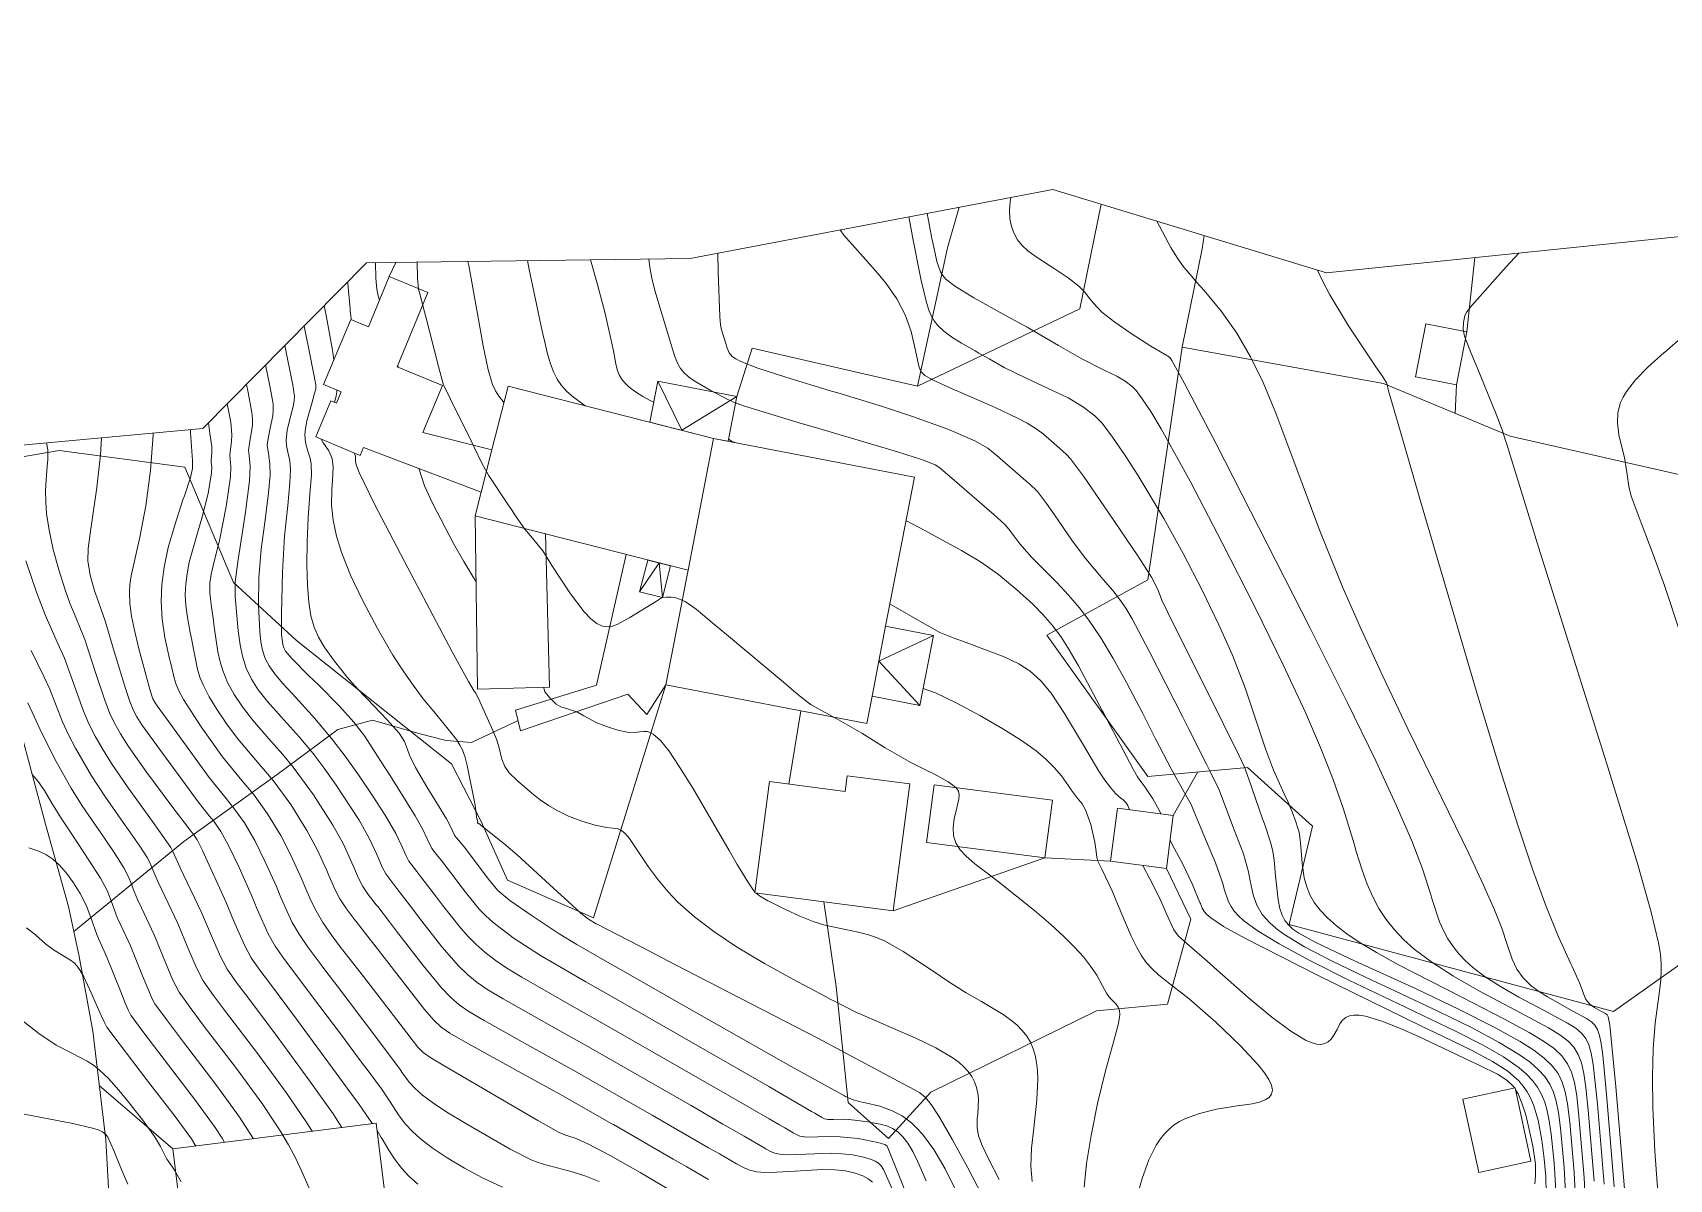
# Model space of a CAD drawing. Header units: metres. Extents: x 1233805 to 1234355, y 654698 to 655114.
# Drawn here: x 1234216.1 to 1234272.4, y 655074.9 to 655114.3 of the extents above; entities that cross this region are included whole.
import ezdxf

# ---------------------------------------------------------------- set-up
doc = ezdxf.new("R2010")
doc.units = ezdxf.units.M

msp = doc.modelspace()

# ---------------------------------------------------------------- linework, layer by layer
at = {"layer": 'ИИ_ГОРИЗОНТАЛИ_ОСН', "lineweight": 0}
for points, elevation in [([(1234249.731, 655108.66), (1234249.706, 655108.512), (1234249.687, 655108.208), (1234249.704, 655107.925), (1234249.756, 655107.663), (1234249.845, 655107.422), (1234249.967, 655107.205), (1234250.125, 655107.007), (1234250.317, 655106.829), (1234250.568, 655106.647), (1234251.097, 655106.298), (1234251.15, 655106.264), (1234251.706, 655105.896), (1234252.074, 655105.613), (1234252.27, 655105.42), (1234252.454, 655105.183), (1234252.57, 655105.027), (1234252.866, 655104.721), (1234253.304, 655104.372), (1234253.87, 655103.981), (1234254.545, 655103.546), (1234255.019, 655103.273), (1234255.041, 655103.261), (1234255.183, 655103.175), (1234255.233, 655103.112), (1234255.268, 655103.062), (1234255.269, 655103.06), (1234255.694, 655102.297), (1234256.79, 655100.197), (1234260.023, 655093.864), (1234261.302, 655091.301), (1234262.273, 655089.304), (1234262.979, 655087.787), (1234263.51, 655086.56), (1234263.88, 655085.595), (1234264.175, 655084.667), (1234264.202, 655084.576), (1234264.467, 655083.78), (1234264.602, 655083.473), (1234264.752, 655083.194), (1234264.928, 655082.926), (1234265.127, 655082.674), (1234265.353, 655082.435), (1234265.608, 655082.207), (1234266.029, 655081.891), (1234266.557, 655081.552), (1234267.192, 655081.188), (1234268.063, 655080.726), (1234268.859, 655080.299), (1234269.152, 655080.117), (1234269.347, 655079.954), (1234269.49, 655079.771), (1234269.598, 655079.547), (1234269.68, 655079.261), (1234269.749, 655078.878), (1234269.893, 655077.516), (1234270.125, 655074.758)], 48.5), ([(1234246.227, 655107.994), (1234246.345, 655107.389), (1234246.349, 655107.367), (1234246.659, 655105.807), (1234246.839, 655105.047), (1234246.921, 655104.787), (1234247.007, 655104.583), (1234247.103, 655104.417), (1234247.223, 655104.266), (1234247.431, 655104.068), (1234247.702, 655103.864), (1234248.036, 655103.652), (1234248.504, 655103.386), (1234248.637, 655103.312), (1234248.991, 655103.111), (1234249.507, 655102.823), (1234249.948, 655102.599), (1234250.654, 655102.273), (1234251.7, 655101.778), (1234252.202, 655101.483), (1234252.616, 655101.163), (1234252.873, 655100.904), (1234253.23, 655100.427), (1234253.664, 655099.797), (1234254.103, 655099.12), (1234254.993, 655097.631), (1234255.654, 655096.431), (1234256.306, 655095.172), (1234256.883, 655093.982), (1234257.351, 655092.935), (1234257.8, 655091.785), (1234258.235, 655090.473), (1234258.481, 655089.715), (1234258.76, 655088.99), (1234259.129, 655088.171), (1234259.25, 655087.914), (1234259.404, 655087.553), (1234259.527, 655087.213), (1234259.551, 655087.145), (1234259.567, 655087.098), (1234259.641, 655086.852), (1234259.679, 655086.587), (1234259.694, 655086.359), (1234259.74, 655085.783), (1234259.819, 655085.289), (1234259.901, 655084.973), (1234260.01, 655084.701), (1234260.162, 655084.437), (1234260.36, 655084.177), (1234260.614, 655083.91), (1234260.921, 655083.639), (1234261.285, 655083.362), (1234261.707, 655083.079), (1234262.304, 655082.719), (1234263.054, 655082.303), (1234265.256, 655081.171), (1234266.679, 655080.448), (1234267.549, 655079.978), (1234268.042, 655079.68), (1234268.4, 655079.42), (1234268.666, 655079.167), (1234268.862, 655078.901), (1234269.001, 655078.609), (1234269.103, 655078.253), (1234269.179, 655077.801), (1234269.257, 655077.104), (1234269.434, 655074.988), (1234269.528, 655073.017)], 47.5), ([(1234254.752, 655107.848), (1234255.235, 655106.936), (1234255.436, 655106.604), (1234255.631, 655106.324), (1234256.14, 655105.725), (1234256.374, 655105.464), (1234256.975, 655104.741), (1234257.496, 655104), (1234257.974, 655103.188), (1234258.408, 655102.306), (1234258.843, 655101.253), (1234259.457, 655099.599), (1234260.35, 655097.202), (1234261.153, 655095.228), (1234261.77, 655093.827), (1234262.512, 655092.218), (1234263.381, 655090.401), (1234264.544, 655088.019), (1234265.469, 655086.126), (1234265.981, 655085.04), (1234266.356, 655084.191), (1234266.606, 655083.559), (1234266.788, 655082.997), (1234266.799, 655082.959), (1234266.955, 655082.493), (1234267.12, 655082.151), (1234267.339, 655081.848), (1234267.618, 655081.576), (1234267.863, 655081.392), (1234268.17, 655081.194), (1234269.047, 655080.711), (1234269.514, 655080.46), (1234269.692, 655080.345), (1234269.806, 655080.23), (1234269.892, 655080.081), (1234269.959, 655079.875), (1234270.017, 655079.591), (1234270.071, 655079.192), (1234270.212, 655077.722), (1234270.469, 655074.674)], 49), ([(1234243.865, 655107.545), (1234243.999, 655107.368), (1234244.747, 655106.518), (1234245.177, 655106.039), (1234245.455, 655105.702), (1234245.816, 655105.177), (1234246.099, 655104.627), (1234246.306, 655104.059), (1234246.459, 655103.405), (1234246.461, 655103.4), (1234246.576, 655102.864), (1234246.618, 655102.742), (1234246.669, 655102.656), (1234246.783, 655102.548), (1234246.966, 655102.435), (1234246.985, 655102.425), (1234247.002, 655102.416), (1234247.719, 655102.084), (1234248.012, 655101.959), (1234249.2, 655101.443), (1234249.968, 655101.08), (1234250.296, 655100.904), (1234250.573, 655100.734), (1234250.8, 655100.569), (1234251.027, 655100.376), (1234251.036, 655100.368), (1234251.51, 655099.955), (1234251.518, 655099.949), (1234251.647, 655099.832), (1234251.784, 655099.677), (1234252.226, 655099.086), (1234253.105, 655097.82), (1234254.095, 655096.348), (1234254.564, 655095.615), (1234254.766, 655095.236), (1234254.805, 655095.133), (1234254.926, 655094.83), (1234255.124, 655094.4), (1234256.134, 655092.372), (1234256.475, 655091.695), (1234257.579, 655089.478), (1234257.774, 655089.068), (1234257.894, 655088.733), (1234257.903, 655088.707), (1234258.38, 655087.319), (1234258.447, 655087.139), (1234258.673, 655086.474), (1234258.739, 655086.19), (1234258.786, 655085.896), (1234258.834, 655085.356), (1234258.92, 655084.526), (1234258.982, 655084.237), (1234259.062, 655084.003), (1234259.153, 655083.826), (1234259.271, 655083.673), (1234259.425, 655083.529), (1234259.627, 655083.385), (1234260.216, 655083.062), (1234261.349, 655082.532), (1234261.673, 655082.384), (1234263.66, 655081.47), (1234265.145, 655080.761), (1234266.341, 655080.156), (1234267.234, 655079.66), (1234267.705, 655079.362), (1234268.062, 655079.093), (1234268.333, 655078.831), (1234268.536, 655078.561), (1234268.68, 655078.273), (1234268.786, 655077.935), (1234268.864, 655077.519), (1234268.939, 655076.897), (1234269.092, 655075.167), (1234269.174, 655073.532)], 47), ([(1234239.664, 655106.747), (1234239.678, 655106.09), (1234239.733, 655104.569), (1234239.757, 655104.281), (1234239.794, 655104.111), (1234239.939, 655103.644), (1234239.976, 655103.526), (1234239.978, 655103.518), (1234240.054, 655103.319), (1234240.158, 655103.198), (1234240.283, 655103.113), (1234240.462, 655103.023), (1234241.045, 655102.8), (1234242.003, 655102.489), (1234243.569, 655102.011), (1234243.795, 655101.943), (1234245.327, 655101.476), (1234246.389, 655101.129), (1234247.565, 655100.696), (1234248.492, 655100.297), (1234248.941, 655100.046), (1234249.337, 655099.723), (1234249.369, 655099.695), (1234250.333, 655098.856), (1234250.365, 655098.829), (1234250.649, 655098.561), (1234250.959, 655098.149), (1234251.23, 655097.754), (1234251.855, 655096.853), (1234252.308, 655096.244), (1234252.91, 655095.539), (1234253.241, 655095.161), (1234253.472, 655094.865), (1234253.682, 655094.554), (1234253.906, 655094.179), (1234254.491, 655093.072), (1234255.629, 655090.825), (1234255.857, 655090.37), (1234256.467, 655089.164), (1234256.587, 655088.935), (1234256.879, 655088.33), (1234257.059, 655087.855), (1234257.317, 655087.173), (1234257.41, 655086.941), (1234257.724, 655086.115), (1234257.9, 655085.493), (1234257.958, 655085.183), (1234258.058, 655084.703), (1234258.184, 655084.352), (1234258.373, 655084.033), (1234258.631, 655083.739), (1234258.851, 655083.547), (1234259.12, 655083.348), (1234259.821, 655082.918), (1234260.773, 655082.422), (1234262.188, 655081.748), (1234262.736, 655081.495), (1234264.411, 655080.711), (1234265.584, 655080.134), (1234266.519, 655079.636), (1234267.218, 655079.211), (1234267.575, 655078.955), (1234267.859, 655078.708), (1234268.082, 655078.461), (1234268.254, 655078.202), (1234268.381, 655077.928), (1234268.477, 655077.611), (1234268.55, 655077.231), (1234268.62, 655076.691), (1234268.749, 655075.337), (1234268.82, 655074.043)], 46.5), ([(1234227.909, 655106.417), (1234227.91, 655105.893), (1234227.945, 655105.514), (1234227.991, 655105.286), (1234228.039, 655105.136)], 43.5), ([(1234231.079, 655106.461), (1234231.108, 655106.324), (1234231.407, 655104.658), (1234231.598, 655103.568), (1234231.77, 655102.733), (1234231.928, 655102.231), (1234232.025, 655102.021), (1234232.139, 655101.834), (1234232.285, 655101.645), (1234232.314, 655101.614)], 44.5), ([(1234233.124, 655106.489), (1234233.188, 655106.18), (1234233.48, 655104.78), (1234233.602, 655104.222), (1234233.689, 655103.822), (1234233.696, 655103.79), (1234233.799, 655103.335), (1234233.903, 655102.977), (1234234.019, 655102.669), (1234234.148, 655102.415), (1234234.296, 655102.201), (1234234.48, 655101.999), (1234234.702, 655101.805), (1234235.017, 655101.569), (1234235.105, 655101.506)], 45), ([(1234235.29, 655106.519), (1234235.507, 655105.747), (1234235.529, 655105.675), (1234235.8, 655104.671), (1234236.077, 655103.387), (1234236.165, 655102.946), (1234236.176, 655102.892), (1234236.218, 655102.717), (1234236.276, 655102.569), (1234236.358, 655102.429), (1234236.463, 655102.298), (1234236.624, 655102.147), (1234236.835, 655101.987), (1234237.089, 655101.823), (1234237.361, 655101.673), (1234237.462, 655101.629)], 45.5), ([(1234260.266, 655106.168), (1234260.442, 655105.792), (1234260.696, 655105.312), (1234261.338, 655104.246), (1234262.251, 655102.872), (1234262.511, 655102.494), (1234262.643, 655102.294), (1234262.65, 655102.266), (1234262.713, 655102.014), (1234263.118, 655100.612), (1234263.743, 655098.463), (1234263.787, 655098.311), (1234265.782, 655091.528), (1234266.538, 655089.046), (1234267.154, 655087.102), (1234267.663, 655085.589), (1234268.13, 655084.305), (1234268.553, 655083.256), (1234268.975, 655082.331), (1234269.018, 655082.242), (1234269.272, 655081.685), (1234269.397, 655081.343), (1234269.397, 655081.342), (1234269.489, 655081.109), (1234269.628, 655080.945), (1234269.784, 655080.835), (1234270.032, 655080.696), (1234270.169, 655080.621), (1234270.223, 655080.579), (1234270.257, 655080.516), (1234270.316, 655080.228), (1234270.518, 655078.108), (1234270.819, 655074.609)], 49.5), ([(1234226.954, 655105.766), (1234226.957, 655105.706), (1234227.031, 655104.834), (1234227.033, 655104.813), (1234227.036, 655104.778), (1234227.067, 655104.487), (1234227.071, 655104.464)], 43), ([(1234226.145, 655104.947), (1234226.219, 655104.546), (1234226.428, 655103.413), (1234226.475, 655103.09)], 42.5), ([(1234272.85, 655103.912), (1234272.197, 655103.339), (1234272.187, 655103.331), (1234271.619, 655102.833), (1234271.198, 655102.4), (1234270.886, 655101.991), (1234270.772, 655101.798), (1234270.687, 655101.612), (1234270.597, 655101.275), (1234270.578, 655100.906), (1234270.626, 655100.506), (1234270.752, 655099.991), (1234270.822, 655099.726), (1234270.916, 655099.14), (1234270.972, 655098.735), (1234271.055, 655098.393), (1234271.39, 655097.481), (1234271.811, 655096.389), (1234272.194, 655095.325), (1234272.761, 655093.634)], 50.5), ([(1234224.79, 655103.575), (1234225.066, 655102.209), (1234225.119, 655101.829), (1234225.11, 655101.67), (1234225.075, 655101.481), (1234224.997, 655101.176), (1234224.872, 655100.663), (1234224.83, 655100.328), (1234224.843, 655100.142), (1234224.894, 655099.913), (1234224.961, 655099.608), (1234224.985, 655099.315), (1234224.966, 655098.855), (1234224.887, 655098.074), (1234224.781, 655097.019), (1234224.709, 655095.793), (1234224.674, 655094.351), (1234224.679, 655093.649), (1234224.719, 655093.303), (1234224.756, 655093.184), (1234224.812, 655093.077), (1234225.024, 655092.82), (1234225.607, 655092.241), (1234225.941, 655091.915), (1234226.662, 655091.19), (1234227.16, 655090.638), (1234227.524, 655090.161), (1234227.975, 655089.466), (1234228.073, 655089.31), (1234228.414, 655088.774), (1234229.267, 655087.414), (1234229.535, 655086.95), (1234229.683, 655086.631), (1234229.693, 655086.607), (1234229.842, 655086.295), (1234230.003, 655086.085), (1234230.204, 655085.835), (1234230.85, 655084.987), (1234230.996, 655084.794), (1234231.468, 655084.208), (1234231.69, 655083.98), (1234231.935, 655083.759), (1234232.635, 655083.229), (1234233.568, 655082.621), (1234235.135, 655081.712), (1234236.159, 655081.13), (1234241.416, 655078.114), (1234242.886, 655077.264), (1234242.999, 655077.199), (1234243.087, 655077.149), (1234243.227, 655077.065), (1234243.244, 655077.053), (1234243.335, 655077.003), (1234243.444, 655076.983), (1234243.643, 655076.987), (1234244.03, 655076.991), (1234244.378, 655076.961), (1234244.905, 655076.888), (1234244.92, 655076.885), (1234244.923, 655076.885), (1234245.244, 655076.83), (1234245.474, 655076.767), (1234245.674, 655076.679), (1234245.847, 655076.563), (1234246.021, 655076.394), (1234246.193, 655076.168), (1234246.365, 655075.885), (1234246.542, 655075.534), (1234246.82, 655074.876)], 41.5), ([(1234224.129, 655102.906), (1234224.274, 655102.194), (1234224.383, 655101.566), (1234224.391, 655101.359), (1234224.373, 655101.155), (1234224.287, 655100.735), (1234224.211, 655100.382), (1234224.186, 655100.155), (1234224.222, 655099.861), (1234224.274, 655099.51), (1234224.279, 655099.122), (1234224.227, 655098.51), (1234224.096, 655097.489), (1234223.979, 655096.578), (1234223.894, 655095.591), (1234223.88, 655094.653), (1234223.925, 655093.748), (1234223.968, 655093.395), (1234224.026, 655093.103), (1234224.117, 655092.821), (1234224.245, 655092.568), (1234224.43, 655092.305), (1234224.712, 655091.976), (1234225.053, 655091.606), (1234225.825, 655090.759), (1234226.439, 655090.021), (1234226.864, 655089.462), (1234227.32, 655088.823), (1234227.794, 655088.123), (1234228.233, 655087.438), (1234228.604, 655086.808), (1234228.819, 655086.357), (1234228.843, 655086.298), (1234228.955, 655086.039), (1234229.051, 655085.862), (1234229.322, 655085.5), (1234229.463, 655085.323), (1234230.001, 655084.62), (1234230.207, 655084.347), (1234230.826, 655083.565), (1234231.092, 655083.268), (1234231.348, 655083.01), (1234231.661, 655082.734), (1234232.013, 655082.464), (1234232.421, 655082.188), (1234232.927, 655081.876), (1234234.469, 655080.994), (1234235.678, 655080.311), (1234240.081, 655077.788), (1234241.427, 655077.01), (1234241.783, 655076.804), (1234241.966, 655076.7), (1234242.256, 655076.53), (1234242.276, 655076.518), (1234242.481, 655076.415), (1234242.722, 655076.378), (1234243.101, 655076.387), (1234243.526, 655076.401), (1234243.867, 655076.394), (1234244.483, 655076.328), (1234245.164, 655076.198), (1234245.406, 655076.13), (1234245.486, 655076.071), (1234246.781, 655072.849)], 41), ([(1234228.667, 655102.897), (1234228.681, 655102.833)], 43.5), ([(1234223.467, 655102.235), (1234223.524, 655101.964), (1234223.652, 655101.271), (1234223.673, 655101.038), (1234223.672, 655100.829), (1234223.598, 655100.352), (1234223.543, 655099.983), (1234223.56, 655099.792), (1234223.593, 655099.414), (1234223.573, 655098.928), (1234223.442, 655097.848), (1234223.177, 655096.138), (1234223.176, 655096.13), (1234223.079, 655095.458), (1234223.086, 655094.956), (1234223.183, 655093.77), (1234223.251, 655093.297), (1234223.333, 655092.903), (1234223.465, 655092.485), (1234223.64, 655092.109), (1234223.872, 655091.748), (1234224.196, 655091.344), (1234224.665, 655090.82), (1234225.281, 655090.131), (1234225.757, 655089.557), (1234226.142, 655089.05), (1234226.549, 655088.475), (1234227.337, 655087.264), (1234227.702, 655086.625), (1234227.955, 655086.083), (1234227.994, 655085.989), (1234228.138, 655085.657), (1234228.261, 655085.428), (1234228.632, 655084.926), (1234228.722, 655084.812), (1234229.181, 655084.214), (1234229.418, 655083.901), (1234230.183, 655082.922), (1234230.761, 655082.26), (1234231.073, 655081.957), (1234231.395, 655081.697), (1234231.767, 655081.443), (1234232.285, 655081.131), (1234233.871, 655080.235), (1234235.198, 655079.491), (1234238.746, 655077.461), (1234239.839, 655076.83), (1234240.567, 655076.41), (1234240.844, 655076.251), (1234241.284, 655075.996), (1234241.306, 655075.982), (1234241.475, 655075.887), (1234241.625, 655075.828), (1234241.798, 655075.79), (1234242, 655075.773), (1234242.69, 655075.797), (1234243.568, 655075.829), (1234243.931, 655075.811), (1234244.289, 655075.769), (1234244.625, 655075.705), (1234244.908, 655075.624), (1234245.069, 655075.556), (1234245.19, 655075.481), (1234245.28, 655075.394), (1234245.361, 655075.273), (1234245.659, 655074.598)], 40.5), ([(1234226.573, 655102.04), (1234226.573, 655101.985), (1234226.553, 655101.84), (1234226.55, 655101.826), (1234226.544, 655101.794), (1234226.5, 655101.622)], 42.5), ([(1234220.268, 655100.568), (1234220.264, 655100.506), (1234220.171, 655099.278), (1234220.009, 655098.067), (1234219.81, 655096.989), (1234219.677, 655096.428), (1234219.506, 655095.657), (1234219.467, 655095.365), (1234219.452, 655095.089), (1234219.468, 655094.708), (1234219.524, 655094.277), (1234219.621, 655093.793), (1234219.777, 655093.159), (1234220.162, 655091.723), (1234220.253, 655091.44), (1234220.332, 655091.295), (1234220.407, 655091.193), (1234220.834, 655090.605), (1234221.077, 655090.263), (1234222.183, 655088.733), (1234222.771, 655088.007), (1234223.029, 655087.697), (1234223.398, 655087.178), (1234223.753, 655086.572), (1234224.106, 655085.863), (1234224.498, 655084.985), (1234224.656, 655084.613), (1234225.039, 655083.756), (1234225.277, 655083.347), (1234225.591, 655082.891), (1234226.038, 655082.297), (1234226.234, 655082.038), (1234226.583, 655081.578), (1234227.469, 655080.411), (1234227.663, 655080.156), (1234228.751, 655078.701), (1234228.837, 655078.579), (1234229.063, 655078.268), (1234229.263, 655078.046), (1234229.521, 655077.819), (1234229.864, 655077.566), (1234230.359, 655077.24), (1234231.008, 655076.842), (1234232.532, 655075.966), (1234233.253, 655075.6), (1234233.495, 655075.507), (1234233.788, 655075.422), (1234233.971, 655075.374), (1234234.662, 655075.186), (1234235.135, 655075.038), (1234235.586, 655074.86)], 38.5), ([(1234221.543, 655100.686), (1234221.547, 655100.587), (1234221.611, 655099.624), (1234221.615, 655099.594), (1234221.613, 655099.495), (1234221.611, 655099.466), (1234221.614, 655099.446), (1234221.615, 655099.346), (1234221.542, 655099.042), (1234221.336, 655098.409), (1234221.289, 655098.273), (1234220.992, 655097.372), (1234220.785, 655096.634), (1234220.639, 655095.961), (1234220.559, 655095.36), (1234220.539, 655094.781), (1234220.577, 655094.174), (1234220.669, 655093.544), (1234220.829, 655092.805), (1234220.856, 655092.692), (1234220.9, 655092.498), (1234220.983, 655092.154), (1234221.057, 655091.923), (1234221.16, 655091.69), (1234221.309, 655091.415), (1234221.915, 655090.47), (1234222.65, 655089.447), (1234223.314, 655088.636), (1234223.711, 655088.162), (1234224.198, 655087.486), (1234224.649, 655086.745), (1234225, 655086.063), (1234225.362, 655085.26), (1234225.476, 655084.99), (1234225.692, 655084.49), (1234225.861, 655084.148), (1234226.094, 655083.756), (1234226.403, 655083.304), (1234226.727, 655082.873), (1234226.778, 655082.807), (1234227.488, 655081.896), (1234229.092, 655079.808), (1234229.113, 655079.781), (1234229.361, 655079.467), (1234229.546, 655079.286), (1234229.8, 655079.104), (1234230.281, 655078.812), (1234233.483, 655076.953), (1234234.219, 655076.539), (1234234.463, 655076.437), (1234234.481, 655076.432), (1234234.798, 655076.331), (1234235.223, 655076.139), (1234235.968, 655075.745), (1234237, 655075.166), (1234238.002, 655074.57)], 39), ([(1234222.161, 655100.913), (1234222.215, 655100.551), (1234222.279, 655100.101), (1234222.283, 655099.92), (1234222.265, 655099.735), (1234222.255, 655099.639), (1234222.262, 655099.563), (1234222.276, 655099.407), (1234222.265, 655099.204), (1234222.149, 655098.487), (1234221.94, 655097.644), (1234221.798, 655097.168), (1234221.507, 655096.128), (1234221.427, 655095.734), (1234221.382, 655095.383), (1234221.369, 655095.021), (1234221.389, 655094.639), (1234221.442, 655094.234), (1234221.539, 655093.715), (1234221.591, 655093.45), (1234221.646, 655093.138), (1234221.785, 655092.457), (1234221.872, 655092.182), (1234221.983, 655091.912), (1234222.188, 655091.51), (1234222.463, 655091.056), (1234222.798, 655090.566), (1234223.165, 655090.079), (1234223.794, 655089.335), (1234224.393, 655088.627), (1234224.989, 655087.805), (1234225.545, 655086.918), (1234225.899, 655086.255), (1234226.227, 655085.534), (1234226.296, 655085.368), (1234226.504, 655084.893), (1234226.681, 655084.562), (1234226.905, 655084.224), (1234227.222, 655083.811), (1234227.241, 655083.789), (1234227.631, 655083.282), (1234227.841, 655083.008), (1234229.586, 655080.762), (1234229.903, 655080.394), (1234230.156, 655080.16), (1234230.461, 655079.95), (1234231.001, 655079.64), (1234232.815, 655078.637), (1234234.236, 655077.852), (1234236.028, 655076.837), (1234236.076, 655076.809), (1234238.135, 655075.621), (1234238.6, 655075.354), (1234239.341, 655074.926)], 39.5), ([(1234216.599, 655100.23), (1234216.647, 655099.992), (1234216.646, 655099.653), (1234216.624, 655099.423), (1234216.583, 655098.966), (1234216.567, 655098.576), (1234216.574, 655098.189), (1234216.604, 655097.806), (1234216.69, 655097.228), (1234216.83, 655096.572), (1234217.019, 655095.863), (1234217.236, 655095.178), (1234217.403, 655094.727), (1234217.618, 655094.209), (1234217.914, 655093.473), (1234218.287, 655092.341), (1234218.598, 655091.385), (1234218.761, 655090.958), (1234218.93, 655090.597), (1234219.137, 655090.232), (1234219.421, 655089.797), (1234220.017, 655088.955), (1234220.907, 655087.751), (1234221.497, 655086.969), (1234221.609, 655086.834), (1234221.665, 655086.767), (1234221.775, 655086.595), (1234221.96, 655086.226), (1234222.77, 655084.437), (1234223.041, 655083.794), (1234223.397, 655082.974), (1234223.633, 655082.543), (1234223.967, 655082.066), (1234224.258, 655081.68), (1234225.229, 655080.383), (1234227.339, 655077.495), (1234227.799, 655076.841)], 37.5), ([(1234226.035, 655100.356), (1234226.085, 655100.272), (1234226.099, 655100.254), (1234226.303, 655099.961), (1234226.413, 655099.689), (1234226.444, 655099.403), (1234226.422, 655098.938), (1234226.401, 655098.628), (1234226.393, 655098.084), (1234226.444, 655097.57), (1234226.559, 655097.024), (1234226.742, 655096.442), (1234227.049, 655095.685), (1234227.467, 655094.805), (1234227.973, 655093.852), (1234228.505, 655092.942), (1234228.85, 655092.402), (1234229.197, 655091.902), (1234229.547, 655091.439), (1234229.961, 655090.93), (1234229.964, 655090.927), (1234230.683, 655090.036), (1234230.807, 655089.846), (1234230.9, 655089.664), (1234230.905, 655089.652), (1234230.909, 655089.644), (1234230.978, 655089.461), (1234231.058, 655089.143), (1234231.329, 655087.783), (1234231.375, 655087.391), (1234231.375, 655087.38), (1234231.39, 655087.318), (1234231.396, 655087.301), (1234231.415, 655087.221), (1234231.413, 655087.188), (1234231.412, 655087.18), (1234231.422, 655087.161), (1234231.428, 655087.16), (1234231.487, 655087.131), (1234231.528, 655087.095), (1234231.762, 655086.9), (1234231.863, 655086.822), (1234232.311, 655086.469), (1234232.775, 655086.074), (1234234.021, 655084.936), (1234234.537, 655084.459), (1234234.963, 655084.078), (1234235.222, 655083.871), (1234235.488, 655083.712), (1234235.492, 655083.71), (1234235.495, 655083.709), (1234237.338, 655082.753), (1234238.192, 655082.315), (1234243.103, 655079.78), (1234245.539, 655078.478), (1234246.212, 655078.116), (1234246.301, 655078.07), (1234246.605, 655077.9), (1234246.797, 655077.742), (1234246.995, 655077.501), (1234247.255, 655077.103), (1234247.731, 655076.292), (1234248.26, 655075.329), (1234248.765, 655074.352)], 42.5), ([(1234227.187, 655099.877), (1234227.198, 655099.826), (1234227.211, 655099.778), (1234227.213, 655099.66), (1234227.212, 655099.606), (1234227.238, 655099.472), (1234227.345, 655099.21), (1234227.875, 655098.127), (1234229.017, 655095.931), (1234230.543, 655093.052), (1234231.099, 655092.027), (1234231.293, 655091.702), (1234231.293, 655091.702), (1234231.352, 655091.63), (1234231.488, 655091.347), (1234231.94, 655090.347), (1234232.066, 655090.053), (1234232.131, 655089.832), (1234232.149, 655089.753), (1234232.25, 655089.366), (1234232.348, 655089.108), (1234232.497, 655088.89), (1234232.781, 655088.622), (1234232.879, 655088.537), (1234232.944, 655088.479), (1234233.276, 655088.191), (1234233.563, 655087.968), (1234233.851, 655087.771), (1234234.141, 655087.602), (1234234.541, 655087.41), (1234234.989, 655087.237), (1234235.447, 655087.096), (1234235.839, 655087.012), (1234236.063, 655086.99), (1234236.242, 655086.968), (1234236.362, 655086.918), (1234236.484, 655086.815), (1234236.628, 655086.638), (1234236.884, 655086.258), (1234237.273, 655085.682), (1234237.612, 655085.224), (1234237.958, 655084.808), (1234238.308, 655084.438), (1234238.862, 655083.944), (1234239.528, 655083.439), (1234240.311, 655082.92), (1234241.268, 655082.349), (1234242.248, 655081.801), (1234243.369, 655081.206), (1234243.55, 655081.111), (1234243.654, 655081.056), (1234244.406, 655080.675), (1234245.229, 655080.314), (1234245.459, 655080.218), (1234246.448, 655079.796), (1234247.163, 655079.446), (1234247.724, 655079.111), (1234247.944, 655078.95), (1234248.124, 655078.792), (1234248.272, 655078.631), (1234248.393, 655078.461), (1234248.488, 655078.281), (1234248.557, 655078.09), (1234248.6, 655077.893), (1234248.621, 655077.681), (1234248.595, 655077.161), (1234248.583, 655077.032), (1234248.576, 655076.709), (1234248.626, 655076.427), (1234248.747, 655076.096), (1234248.977, 655075.615), (1234249.336, 655074.922)], 43), ([(1234240.033, 655100.354), (1234240.158, 655100.282), (1234240.246, 655100.243)], 45.5), ([(1234229.393, 655099.346), (1234229.417, 655099.294), (1234229.462, 655099.137), (1234229.469, 655099.104), (1234229.587, 655098.754), (1234229.86, 655098.161), (1234230.583, 655096.773), (1234230.934, 655096.152), (1234231.243, 655095.642), (1234231.354, 655095.479)], 43.5), ([(1234246.133, 655097.553), (1234246.146, 655097.546), (1234246.778, 655097.219), (1234246.926, 655097.139), (1234247.111, 655097.041), (1234248.043, 655096.533), (1234248.691, 655096.148), (1234249.307, 655095.712), (1234250.005, 655095.123), (1234250.03, 655095.101), (1234250.042, 655095.091), (1234250.49, 655094.686), (1234250.834, 655094.339), (1234251.152, 655093.971), (1234251.447, 655093.575), (1234251.741, 655093.124), (1234252.065, 655092.572), (1234252.888, 655091.015), (1234252.92, 655090.952), (1234253.936, 655089.015), (1234254.092, 655088.756), (1234254.237, 655088.553), (1234254.342, 655088.411), (1234254.608, 655088.003), (1234254.829, 655087.614), (1234254.884, 655087.49)], 45.5), ([(1234215.894, 655096.179), (1234216.251, 655095.103), (1234216.554, 655094.319), (1234216.936, 655093.462), (1234217.218, 655092.829), (1234217.6, 655091.784), (1234217.874, 655091.016), (1234218.058, 655090.579), (1234218.267, 655090.158), (1234218.52, 655089.715), (1234218.833, 655089.219), (1234219.405, 655088.384), (1234220.242, 655087.218), (1234220.378, 655087.031), (1234220.866, 655086.334), (1234220.924, 655086.209), (1234220.924, 655086.209), (1234221.119, 655085.788), (1234221.196, 655085.63), (1234221.922, 655084.099), (1234222.3, 655083.22), (1234222.575, 655082.582), (1234222.808, 655082.145), (1234223.155, 655081.654), (1234223.501, 655081.197), (1234224.528, 655079.834), (1234225.616, 655078.349), (1234226.444, 655077.184), (1234226.75, 655076.708)], 37), ([(1234245.578, 655094.693), (1234245.606, 655094.679), (1234246.768, 655094.015), (1234246.871, 655093.954), (1234247.293, 655093.72), (1234247.752, 655093.531), (1234248.196, 655093.37), (1234249.5, 655092.877), (1234250.004, 655092.639), (1234250.397, 655092.382), (1234250.76, 655092.052), (1234251.115, 655091.626), (1234251.58, 655090.934), (1234252.229, 655089.842), (1234252.761, 655088.947), (1234252.967, 655088.638), (1234253.159, 655088.385), (1234253.336, 655088.189), (1234253.525, 655088.018), (1234253.579, 655087.973), (1234253.681, 655087.871), (1234253.752, 655087.768), (1234253.806, 655087.646), (1234253.81, 655087.631)], 45), ([(1234216.067, 655093.094), (1234216.522, 655092.185), (1234216.708, 655091.764), (1234216.906, 655091.259), (1234217.15, 655090.647), (1234217.353, 655090.205), (1234217.591, 655089.738), (1234218.14, 655088.793), (1234218.6, 655088.094), (1234219.239, 655087.186), (1234219.408, 655086.949), (1234219.811, 655086.37), (1234220.061, 655085.981), (1234220.162, 655085.795), (1234220.222, 655085.638), (1234220.222, 655085.638), (1234220.423, 655085.166), (1234220.553, 655084.898), (1234221.108, 655083.716), (1234221.494, 655082.807), (1234221.754, 655082.191), (1234221.982, 655081.75), (1234222.343, 655081.241), (1234222.754, 655080.7), (1234223.826, 655079.285), (1234224.833, 655077.908), (1234225.549, 655076.872), (1234225.732, 655076.579)], 36.5), ([(1234233.672, 655091.836), (1234233.707, 655091.738), (1234233.727, 655091.677), (1234233.905, 655091.461), (1234233.939, 655091.425), (1234233.952, 655091.41), (1234234.114, 655091.257), (1234234.276, 655091.163), (1234234.532, 655091.082), (1234234.846, 655090.979), (1234235.066, 655090.855), (1234235.51, 655090.613), (1234235.87, 655090.471), (1234236.234, 655090.359), (1234236.552, 655090.295), (1234236.809, 655090.28), (1234236.982, 655090.3), (1234237.127, 655090.317), (1234237.235, 655090.311), (1234237.341, 655090.28), (1234237.448, 655090.222), (1234237.694, 655090.004), (1234237.991, 655089.635), (1234238.343, 655089.117), (1234238.793, 655088.396), (1234240.059, 655086.228), (1234240.335, 655085.748), (1234240.692, 655085.145), (1234240.908, 655084.84), (1234240.941, 655084.809)], 43.5), ([(1234246.722, 655091.795), (1234247.151, 655091.641), (1234247.859, 655091.296), (1234248.697, 655090.847), (1234249.464, 655090.404), (1234250.103, 655090.001), (1234250.604, 655089.646), (1234250.937, 655089.368), (1234251.226, 655089.083), (1234251.472, 655088.79), (1234251.714, 655088.442), (1234251.804, 655088.308), (1234252.012, 655088.04), (1234252.18, 655087.825), (1234252.295, 655087.623), (1234252.48, 655087.12), (1234252.625, 655086.516), (1234252.666, 655086.187), (1234252.689, 655085.994), (1234252.725, 655085.857), (1234252.856, 655085.586), (1234253.212, 655084.842), (1234253.419, 655084.34), (1234253.868, 655083.283), (1234254.048, 655082.917), (1234254.214, 655082.628), (1234254.388, 655082.38), (1234254.585, 655082.161), (1234254.822, 655081.948), (1234255.203, 655081.648), (1234255.859, 655081.128), (1234256.778, 655080.329), (1234257.618, 655079.525), (1234258.232, 655078.858), (1234258.447, 655078.584), (1234258.598, 655078.354), (1234258.688, 655078.159), (1234258.72, 655077.994), (1234258.696, 655077.856), (1234258.613, 655077.743), (1234258.478, 655077.655), (1234258.282, 655077.584), (1234258.022, 655077.526), (1234257.619, 655077.465), (1234257.596, 655077.462), (1234256.8, 655077.335), (1234256.217, 655077.196), (1234255.734, 655077.019), (1234255.53, 655076.914), (1234255.349, 655076.798), (1234255.175, 655076.658), (1234255.013, 655076.496), (1234254.864, 655076.31), (1234254.725, 655076.1), (1234254.477, 655075.605), (1234254.244, 655074.962), (1234254.07, 655074.346)], 44.5), ([(1234216.109, 655088.841), (1234216.316, 655088.601), (1234216.53, 655088.29), (1234216.787, 655087.856), (1234216.841, 655087.761), (1234217.075, 655087.373), (1234217.377, 655086.92), (1234217.468, 655086.785), (1234218.059, 655085.898), (1234218.452, 655085.275), (1234218.682, 655084.851), (1234218.818, 655084.495), (1234218.818, 655084.495), (1234219.031, 655083.923), (1234219.153, 655083.664), (1234219.482, 655082.95), (1234219.902, 655081.926), (1234220.111, 655081.408), (1234220.224, 655081.15), (1234220.326, 655080.963), (1234220.718, 655080.416), (1234221.312, 655079.641), (1234222.423, 655078.186), (1234223.213, 655077.104), (1234223.712, 655076.323)], 35.5), ([(1234255.205, 655086.577), (1234255.22, 655086.544), (1234255.361, 655086.287), (1234255.634, 655085.784), (1234255.968, 655085.076), (1234256.231, 655084.444), (1234256.246, 655084.402), (1234256.31, 655084.244), (1234256.376, 655084.132), (1234256.47, 655084.023), (1234256.601, 655083.91), (1234257.037, 655083.62), (1234257.77, 655083.211), (1234260.269, 655081.938), (1234263.868, 655080.182), (1234264.306, 655079.972), (1234265.565, 655079.362), (1234266.286, 655078.978), (1234266.808, 655078.642), (1234267.01, 655078.479), (1234267.184, 655078.313), (1234267.339, 655078.133), (1234267.475, 655077.937), (1234267.594, 655077.724), (1234267.697, 655077.492), (1234267.858, 655076.967), (1234267.984, 655076.279), (1234268.065, 655075.63), (1234268.112, 655075.028), (1234268.126, 655074.454)], 45.5), ([(1234215.991, 655086.317), (1234216.305, 655086.218), (1234216.575, 655086.093), (1234216.814, 655085.933), (1234217.047, 655085.72), (1234217.288, 655085.446), (1234217.53, 655085.115), (1234217.757, 655084.751), (1234217.963, 655084.346), (1234218.117, 655083.924), (1234218.117, 655083.924), (1234218.335, 655083.301), (1234218.428, 655083.1), (1234218.669, 655082.567), (1234219.151, 655081.368), (1234219.29, 655081.017), (1234219.401, 655080.752), (1234219.498, 655080.57), (1234219.906, 655080.004), (1234220.639, 655079.049), (1234221.721, 655077.637), (1234222.397, 655076.71), (1234222.631, 655076.343), (1234222.715, 655076.197)], 35), ([(1234254.274, 655085.719), (1234254.298, 655085.662), (1234254.514, 655085.25), (1234254.857, 655084.579), (1234255.075, 655084.072), (1234255.334, 655083.5), (1234255.495, 655083.288), (1234255.871, 655082.951), (1234256.477, 655082.425), (1234256.812, 655082.126), (1234257.895, 655081.174), (1234258.703, 655080.504), (1234259.36, 655080.014), (1234259.859, 655079.712), (1234260.056, 655079.626), (1234260.233, 655079.578), (1234260.389, 655079.567), (1234260.526, 655079.592), (1234260.642, 655079.652), (1234260.745, 655079.748), (1234260.837, 655079.881), (1234260.942, 655080.082), (1234261.039, 655080.27), (1234261.134, 655080.4), (1234261.242, 655080.491), (1234261.369, 655080.548), (1234261.52, 655080.574), (1234261.701, 655080.57), (1234261.917, 655080.534), (1234262.478, 655080.363), (1234263.004, 655080.156), (1234263.67, 655079.867), (1234265.531, 655078.992), (1234265.768, 655078.878), (1234265.848, 655078.84), (1234266.453, 655078.54), (1234266.775, 655078.342), (1234266.998, 655078.133), (1234267.037, 655078.072)], 45), ([(1234240.989, 655084.764), (1234241.095, 655084.665), (1234241.388, 655084.499), (1234241.389, 655084.498), (1234241.392, 655084.496), (1234241.988, 655084.198), (1234242.49, 655083.969), (1234242.943, 655083.788), (1234243.343, 655083.659), (1234244.056, 655083.508), (1234244.485, 655083.426), (1234244.811, 655083.344), (1234245.12, 655083.24), (1234245.421, 655083.109), (1234246.039, 655082.76), (1234246.961, 655082.148), (1234247.673, 655081.668), (1234248.199, 655081.336), (1234248.725, 655081.034), (1234249.469, 655080.593), (1234249.726, 655080.412), (1234249.941, 655080.233), (1234250.129, 655080.044), (1234250.285, 655079.846), (1234250.41, 655079.637), (1234250.506, 655079.414), (1234250.572, 655079.192), (1234250.62, 655078.942), (1234250.649, 655078.665), (1234250.66, 655078.357), (1234250.631, 655077.658), (1234250.525, 655076.693), (1234250.446, 655075.997), (1234250.42, 655075.377), (1234250.464, 655074.858)], 43.5), ([(1234215.917, 655083.567), (1234216.217, 655083.33), (1234216.217, 655083.329), (1234216.568, 655083.025), (1234216.836, 655082.819), (1234217.213, 655082.584), (1234217.42, 655082.46), (1234217.549, 655082.364), (1234217.653, 655082.254), (1234217.759, 655082.1), (1234217.878, 655081.887), (1234218.139, 655081.342), (1234218.483, 655080.554), (1234218.493, 655080.53), (1234218.588, 655080.317), (1234218.677, 655080.16), (1234219.094, 655079.591), (1234220.039, 655078.362), (1234221.02, 655077.088), (1234221.582, 655076.317), (1234221.729, 655076.072)], 34.5), ([(1234267.079, 655078.005), (1234267.168, 655077.864), (1234267.298, 655077.55), (1234267.426, 655077.142), (1234267.549, 655076.645), (1234267.666, 655076.073), (1234267.758, 655075.462), (1234267.766, 655075.034), (1234267.74, 655074.774)], 45), ([(1234215.588, 655077.216), (1234217.509, 655076.848), (1234218.183, 655076.691), (1234218.377, 655076.628), (1234218.518, 655076.561), (1234218.621, 655076.483), (1234218.704, 655076.375), (1234218.91, 655075.922), (1234218.971, 655075.767), (1234219.195, 655075.209), (1234219.394, 655074.766)], 33.5), ([(1234227.959, 655076.602), (1234228.103, 655076.37), (1234228.128, 655076.325), (1234228.361, 655075.928), (1234228.579, 655075.598), (1234228.806, 655075.304), (1234229.038, 655075.049), (1234229.358, 655074.763)], 37.5)]:
    msp.add_lwpolyline(points, dxfattribs=dict(at, elevation=elevation))
at = {"layer": 'ИИ_ГОРИЗОНТАЛИ_УТОЛЩ', "lineweight": 0}
for points, elevation in [([(1234246.861, 655108.114), (1234247.037, 655107.189), (1234247.05, 655107.123), (1234247.051, 655107.118), (1234247.191, 655106.456), (1234247.315, 655106.11), (1234247.398, 655105.975), (1234247.504, 655105.853), (1234247.83, 655105.596), (1234248.465, 655105.208), (1234249.572, 655104.593), (1234250.29, 655104.199), (1234251.376, 655103.573), (1234252.177, 655103.113), (1234252.985, 655102.709), (1234253.371, 655102.52), (1234253.664, 655102.348), (1234253.899, 655102.169), (1234254.041, 655102.025), (1234254.249, 655101.744), (1234254.542, 655101.306), (1234254.897, 655100.716), (1234255.892, 655098.914), (1234257.001, 655096.799), (1234258.129, 655094.576), (1234259.096, 655092.603), (1234259.856, 655090.972), (1234260.377, 655089.767), (1234260.81, 655088.665), (1234261.164, 655087.643), (1234261.526, 655086.459), (1234261.605, 655086.193), (1234261.803, 655085.553), (1234261.979, 655085.067), (1234262.171, 655084.632), (1234262.384, 655084.236), (1234262.633, 655083.856), (1234262.916, 655083.5), (1234263.237, 655083.161), (1234263.598, 655082.839), (1234264.195, 655082.391), (1234264.944, 655081.91), (1234265.843, 655081.395), (1234267.078, 655080.741), (1234268.204, 655080.139), (1234268.602, 655079.896), (1234268.879, 655079.684), (1234269.082, 655079.466), (1234269.232, 655079.222), (1234269.342, 655078.934), (1234269.427, 655078.565), (1234269.496, 655078.079), (1234269.575, 655077.31), (1234269.78, 655074.862)], 48), ([(1234267.184, 655106.748), (1234266.751, 655106.272), (1234265.578, 655104.95), (1234265.403, 655104.728), (1234265.339, 655104.6), (1234265.292, 655104.365), (1234265.278, 655104.125), (1234265.325, 655103.894), (1234265.544, 655103.335), (1234265.756, 655102.814), (1234266.406, 655101.215), (1234266.615, 655100.679), (1234266.743, 655100.273), (1234266.749, 655100.252), (1234267.924, 655096.467), (1234268.429, 655094.87), (1234270.202, 655089.238), (1234271.264, 655085.775), (1234271.74, 655084.113), (1234271.993, 655083.05), (1234272.056, 655082.665), (1234272.086, 655082.33), (1234272.086, 655082.02), (1234272.056, 655081.673), (1234271.995, 655081.226), (1234271.876, 655080.295), (1234271.808, 655079.418), (1234271.78, 655078.45), (1234271.793, 655077.388), (1234271.864, 655075.896), (1234271.998, 655074.028)], 50), ([(1234229.331, 655106.437), (1234229.349, 655105.896), (1234229.386, 655105.513), (1234229.445, 655105.272), (1234229.452, 655105.254), (1234229.592, 655104.727), (1234229.623, 655104.601), (1234230.067, 655102.848), (1234230.245, 655102.215), (1234230.374, 655101.949), (1234230.483, 655101.732), (1234231.189, 655100.299), (1234231.291, 655100.087), (1234231.563, 655099.532), (1234231.792, 655099.12), (1234232.462, 655098.099), (1234232.572, 655097.938), (1234232.715, 655097.727), (1234233.037, 655097.27), (1234233.299, 655096.957), (1234233.498, 655096.719), (1234233.648, 655096.515), (1234233.892, 655096.135), (1234233.967, 655096.016), (1234234.605, 655095.044), (1234235.074, 655094.422), (1234235.301, 655094.183), (1234235.511, 655094.023), (1234235.707, 655093.935), (1234235.905, 655093.914), (1234236.049, 655093.936), (1234236.203, 655093.99), (1234236.641, 655094.234), (1234237.555, 655094.795), (1234237.76, 655094.924), (1234237.761, 655094.924), (1234237.765, 655094.924), (1234237.766, 655094.923), (1234237.769, 655094.921), (1234237.891, 655094.927), (1234237.892, 655094.927), (1234238.063, 655094.928), (1234238.223, 655094.904), (1234238.386, 655094.854), (1234238.549, 655094.778), (1234238.921, 655094.521), (1234239.58, 655093.969), (1234239.963, 655093.641), (1234241.987, 655091.95), (1234242.268, 655091.716), (1234242.591, 655091.448), (1234242.868, 655091.226), (1234242.973, 655091.171), (1234243.12, 655091.095), (1234243.731, 655090.764), (1234244.613, 655090.261), (1234245.011, 655090.007), (1234245.417, 655089.749), (1234246.302, 655089.253), (1234246.821, 655088.988), (1234247.084, 655088.855), (1234247.58, 655088.584), (1234247.74, 655088.475), (1234247.852, 655088.378), (1234247.932, 655088.265), (1234247.963, 655088.141), (1234247.951, 655087.986), (1234247.893, 655087.744), (1234247.88, 655087.697), (1234247.786, 655087.311), (1234247.751, 655087.005), (1234247.77, 655086.731), (1234247.844, 655086.49), (1234247.981, 655086.265), (1234248.196, 655086.029), (1234248.498, 655085.768), (1234248.997, 655085.386), (1234249.311, 655085.15), (1234250.55, 655084.161), (1234251.108, 655083.683), (1234251.57, 655083.262), (1234251.927, 655082.906), (1234252.228, 655082.572), (1234252.476, 655082.256), (1234252.684, 655081.942), (1234252.886, 655081.577), (1234253.022, 655081.33), (1234253.128, 655081.179), (1234253.241, 655081.061), (1234253.355, 655080.942), (1234253.423, 655080.839), (1234253.463, 655080.726), (1234253.475, 655080.596), (1234253.431, 655080.286), (1234253.268, 655079.69), (1234252.984, 655078.659), (1234252.715, 655077.535), (1234252.493, 655076.439), (1234252.338, 655075.471), (1234252.253, 655074.656)], 44), ([(1234237.301, 655106.546), (1234237.329, 655106.26), (1234237.394, 655105.89), (1234237.505, 655105.469), (1234238.007, 655103.791), (1234238.062, 655103.613), (1234238.066, 655103.6), (1234238.192, 655103.199), (1234238.284, 655102.966), (1234238.386, 655102.784), (1234238.514, 655102.63), (1234238.664, 655102.498), (1234238.857, 655102.358), (1234239.401, 655102.039), (1234240.01, 655101.725), (1234240.129, 655101.669), (1234240.203, 655101.633), (1234240.21, 655101.629), (1234240.553, 655101.498), (1234242.467, 655100.92), (1234243.141, 655100.721), (1234245.841, 655099.916), (1234246.697, 655099.642), (1234247.132, 655099.474), (1234247.299, 655099.373), (1234247.574, 655099.136), (1234247.703, 655099.022), (1234249.156, 655097.757), (1234249.278, 655097.653), (1234249.533, 655097.427), (1234249.664, 655097.265), (1234249.698, 655097.216), (1234250.039, 655096.758), (1234250.46, 655096.29), (1234250.805, 655095.945), (1234251.318, 655095.429), (1234251.718, 655094.999), (1234252.083, 655094.57), (1234252.412, 655094.141), (1234252.822, 655093.537), (1234253.255, 655092.823), (1234253.713, 655091.997), (1234254.257, 655090.95), (1234254.71, 655090.058), (1234255.238, 655089.027), (1234255.695, 655088.226), (1234255.706, 655088.209), (1234255.93, 655087.812), (1234256.026, 655087.583), (1234256.254, 655087.028), (1234256.337, 655086.833), (1234256.763, 655085.798), (1234257.014, 655085.091), (1234257.07, 655084.899), (1234257.216, 655084.463), (1234257.303, 655084.299), (1234257.411, 655084.145), (1234257.554, 655083.986), (1234257.73, 655083.823), (1234258.201, 655083.475), (1234258.956, 655083.016), (1234260.004, 655082.45), (1234261.346, 655081.774), (1234263.028, 655080.965), (1234263.587, 655080.702), (1234265.019, 655080.02), (1234265.946, 655079.548), (1234266.666, 655079.134), (1234267.201, 655078.762), (1234267.453, 655078.545), (1234267.663, 655078.323), (1234267.835, 655078.092), (1234267.974, 655077.845), (1234268.082, 655077.584), (1234268.168, 655077.288), (1234268.237, 655076.944), (1234268.302, 655076.485), (1234268.407, 655075.495), (1234268.466, 655074.545)], 46), ([(1234225.45, 655104.243), (1234225.66, 655103.218), (1234225.857, 655102.223), (1234225.855, 655102.091), (1234225.777, 655101.807), (1234225.747, 655101.711), (1234225.545, 655100.99), (1234225.494, 655100.721), (1234225.474, 655100.5), (1234225.496, 655100.243), (1234225.581, 655099.945), (1234225.654, 655099.707), (1234225.691, 655099.508), (1234225.7, 655099.128), (1234225.652, 655098.472), (1234225.589, 655097.65), (1234225.554, 655096.835), (1234225.545, 655096.034), (1234225.564, 655095.331), (1234225.61, 655094.756), (1234225.685, 655094.292), (1234225.796, 655093.897), (1234225.947, 655093.551), (1234226.165, 655093.191), (1234226.495, 655092.733), (1234226.934, 655092.181), (1234227.181, 655091.889), (1234227.507, 655091.549), (1234227.616, 655091.438), (1234228.31, 655090.72), (1234228.715, 655090.257), (1234228.902, 655089.976), (1234229.008, 655089.697), (1234229.074, 655089.5), (1234229.279, 655089.08), (1234229.67, 655088.416), (1234229.946, 655087.966), (1234230.341, 655087.318), (1234230.473, 655087.078), (1234230.547, 655086.907), (1234230.548, 655086.906), (1234230.632, 655086.728), (1234230.685, 655086.663), (1234230.945, 655086.347), (1234231.748, 655085.29), (1234231.785, 655085.24), (1234232.107, 655084.85), (1234232.522, 655084.508), (1234233.284, 655083.976), (1234234.21, 655083.366), (1234234.821, 655082.993), (1234235.956, 655082.345), (1234236.503, 655082.034), (1234238.247, 655081.042), (1234242.19, 655078.803), (1234244.014, 655077.794), (1234244.051, 655077.774), (1234244.071, 655077.764), (1234244.315, 655077.655), (1234244.664, 655077.569), (1234244.741, 655077.554), (1234245.231, 655077.441), (1234245.631, 655077.299), (1234245.995, 655077.108), (1234246.319, 655076.869), (1234246.509, 655076.689), (1234246.699, 655076.476), (1234247.083, 655075.951), (1234247.473, 655075.289), (1234247.882, 655074.472)], 42), ([(1234222.81, 655101.571), (1234222.928, 655100.942), (1234222.97, 655100.503), (1234222.961, 655100.276), (1234222.924, 655100.016), (1234222.899, 655099.811), (1234222.911, 655099.679), (1234222.934, 655099.411), (1234222.916, 655099.063), (1234222.772, 655098.04), (1234222.544, 655096.879), (1234222.374, 655096.201), (1234222.255, 655095.719), (1234222.206, 655095.406), (1234222.207, 655095.064), (1234222.27, 655094.587), (1234222.327, 655094.208), (1234222.363, 655093.911), (1234222.488, 655093.048), (1234222.564, 655092.711), (1234222.656, 655092.41), (1234222.824, 655092.003), (1234223.048, 655091.589), (1234223.33, 655091.163), (1234223.681, 655090.712), (1234224.244, 655090.064), (1234224.718, 655089.525), (1234225.075, 655089.092), (1234225.773, 655088.136), (1234226.441, 655087.091), (1234226.8, 655086.441), (1234227.091, 655085.808), (1234227.145, 655085.679), (1234227.321, 655085.275), (1234227.471, 655084.995), (1234227.655, 655084.72), (1234227.931, 655084.364), (1234227.981, 655084.3), (1234228.387, 655083.773), (1234228.629, 655083.454), (1234229.539, 655082.279), (1234230.174, 655081.511), (1234230.487, 655081.178), (1234230.776, 655080.928), (1234231.114, 655080.696), (1234231.643, 655080.386), (1234233.315, 655079.452), (1234234.717, 655078.672), (1234237.411, 655077.135), (1234238.037, 655076.773), (1234239.351, 655076.015), (1234239.722, 655075.803), (1234240.313, 655075.461), (1234240.335, 655075.447), (1234240.566, 655075.319), (1234240.769, 655075.241), (1234241.004, 655075.191), (1234241.278, 655075.168), (1234241.683, 655075.173), (1234242.327, 655075.214), (1234243.268, 655075.264), (1234243.687, 655075.255), (1234244.059, 655075.216), (1234244.382, 655075.147), (1234244.651, 655075.049), (1234244.828, 655074.95), (1234244.977, 655074.828)], 40), ([(1234218.485, 655100.404), (1234218.449, 655099.813), (1234218.332, 655098.697), (1234218.146, 655097.42), (1234218.124, 655097.28), (1234218.028, 655096.604), (1234218.021, 655096.173), (1234218.096, 655095.69), (1234218.247, 655095.149), (1234218.341, 655094.894), (1234218.611, 655094.118), (1234218.927, 655093.061), (1234219.322, 655091.753), (1234219.459, 655091.348), (1234219.577, 655091.057), (1234219.703, 655090.816), (1234219.876, 655090.546), (1234220.55, 655089.613), (1234220.87, 655089.178), (1234221.246, 655088.66), (1234221.84, 655087.851), (1234222.19, 655087.42), (1234222.347, 655087.232), (1234222.591, 655086.881), (1234222.856, 655086.399), (1234223.221, 655085.641), (1234223.634, 655084.711), (1234223.843, 655084.215), (1234224.218, 655083.365), (1234224.456, 655082.943), (1234224.779, 655082.479), (1234225.201, 655081.919), (1234225.742, 655081.203), (1234226.707, 655079.916), (1234227.45, 655078.925), (1234227.583, 655078.747), (1234228.107, 655078.042), (1234228.41, 655077.594), (1234228.492, 655077.463), (1234228.721, 655077.106), (1234228.931, 655076.83), (1234229.172, 655076.569), (1234229.446, 655076.32), (1234229.854, 655076.01), (1234230.366, 655075.67), (1234230.965, 655075.312), (1234231.581, 655074.978), (1234232.264, 655074.665)], 38), ([(1234215.958, 655091.296), (1234216.183, 655090.812), (1234216.426, 655090.278), (1234216.932, 655089.286), (1234217.446, 655088.366), (1234217.823, 655087.761), (1234218.301, 655087.063), (1234218.438, 655086.867), (1234218.921, 655086.157), (1234219.257, 655085.628), (1234219.422, 655085.323), (1234219.52, 655085.067), (1234219.52, 655085.067), (1234219.606, 655084.821), (1234219.727, 655084.545), (1234219.865, 655084.257), (1234220.295, 655083.333), (1234220.692, 655082.382), (1234220.933, 655081.799), (1234221.154, 655081.356), (1234221.53, 655080.829), (1234222.022, 655080.185), (1234223.125, 655078.735), (1234224.027, 655077.501), (1234224.654, 655076.56), (1234224.917, 655076.115), (1234225.153, 655075.671), (1234225.378, 655075.195), (1234225.622, 655074.627)], 36), ([(1234215.533, 655080.564), (1234216.334, 655079.94), (1234216.929, 655079.541), (1234217.471, 655079.262), (1234217.999, 655078.986), (1234218.209, 655078.846), (1234218.409, 655078.688), (1234218.726, 655078.388), (1234219.087, 655077.992), (1234219.491, 655077.505), (1234219.933, 655076.929), (1234220.313, 655076.398), (1234220.519, 655076.053), (1234220.605, 655075.869), (1234220.735, 655075.617), (1234220.798, 655075.53), (1234220.994, 655075.244), (1234221.226, 655074.845)], 34)]:
    msp.add_lwpolyline(points, dxfattribs=dict(at, elevation=elevation))
at = {"layer": 'ИИ_ДОРОГИ_АД', "lineweight": 0}
for points in [[(1234213.689, 655099.962), (1234213.921, 655098.753), (1234214.756, 655094.348), (1234215.671, 655090.473), (1234216.569, 655087.125), (1234217.353, 655084.304), (1234217.716, 655082.581), (1234218.19, 655080.016), (1234218.633, 655076.29), (1234218.842, 655072.548), (1234219.103, 655068.474), (1234219.54, 655064.69), (1234219.834, 655061.188), (1234220.106, 655058.8), (1234221.076, 655053.356), (1234221.621, 655046.565), (1234222.197, 655041.188), (1234222.989, 655033.473), (1234223.714, 655026.596), (1234224.004, 655024.428), (1234224.49, 655020.575), (1234225.872, 655015.393), (1234227.486, 655007.795)], [(1234236.518, 655096.393), (1234235.493, 655091.91), (1234232.719, 655091.052), (1234232.89, 655090.335), (1234236.573, 655091.602), (1234237.23, 655090.896), (1234237.881, 655091.921)], [(1234217.534, 655083.443), (1234221.323, 655086.535), (1234224.522, 655088.84), (1234226.614, 655090.388), (1234227.801, 655090.701), (1234229.394, 655090.248), (1234230.336, 655090), (1234231.203, 655089.94), (1234232.804, 655090.694)]]:
    msp.add_lwpolyline(points, dxfattribs=at)
at = {"layer": 'ИИ_ОГРАДЫ', "lineweight": 0}
for points in [[(1234240.318, 655101.823), (1234240.846, 655103.485), (1234246.522, 655102.177), (1234252.1, 655104.839), (1234252.843, 655108.43)], [(1234256.383, 655107.351), (1234256.313, 655106.895), (1234255.624, 655103.52), (1234262.534, 655102.27), (1234266.891, 655100.459), (1234276.822, 655098.203), (1234280.54, 655099.788)], [(1234228.599, 655106.427), (1234228.376, 655105.945)]]:
    msp.add_lwpolyline(points, dxfattribs=at)
at = {"layer": 'ИИ_СТРОЕНИЕ', "lineweight": 0}
for points in [[(1234231.53, 655098.531), (1234227.49, 655100.072), (1234227.376, 655099.798), (1234225.848, 655100.434), (1234226.367, 655101.677), (1234226.564, 655101.595), (1234226.723, 655101.977), (1234226.117, 655102.23), (1234227.051, 655104.472), (1234227.658, 655104.22), (1234228.376, 655105.945), (1234229.706, 655105.391), (1234228.646, 655102.847), (1234230.201, 655102.2), (1234229.53, 655100.59), (1234231.9, 655099.987), (1234231.53, 655098.531)], [(1234263.99, 655104.315), (1234265.4, 655104.042), (1234265.048, 655102.225), (1234263.638, 655102.498), (1234263.99, 655104.315)], [(1234239.521, 655100.383), (1234232.457, 655102.179), (1234231.9, 655099.987), (1234231.53, 655098.531), (1234231.323, 655097.718), (1234233.745, 655097.1), (1234238.643, 655095.851), (1234239.521, 655100.383)], [(1234240.02, 655100.286), (1234239.521, 655100.383), (1234237.328, 655100.941), (1234237.601, 655102.35), (1234240.318, 655101.823), (1234240.02, 655100.286)], [(1234237.601, 655102.35), (1234238.425, 655100.662), (1234240.318, 655101.823)], [(1234246.422, 655099.046), (1234245.431, 655093.93), (1234244.965, 655091.529), (1234244.782, 655090.584), (1234237.881, 655091.921), (1234238.405, 655094.622), (1234238.566, 655095.456), (1234238.643, 655095.851), (1234239.521, 655100.383), (1234246.422, 655099.046)], [(1234231.323, 655097.718), (1234231.404, 655091.765), (1234233.88, 655091.842), (1234233.745, 655097.1), (1234231.323, 655097.718)], [(1234236.98, 655095.117), (1234237.763, 655094.918), (1234238.041, 655096.005), (1234237.257, 655096.205), (1234236.98, 655095.117)], [(1234236.98, 655095.117), (1234237.649, 655096.105), (1234237.763, 655094.918)], [(1234247.074, 655093.612), (1234246.609, 655091.21), (1234244.965, 655091.529), (1234245.431, 655093.93), (1234247.074, 655093.612)], [(1234247.074, 655093.612), (1234245.198, 655092.73), (1234246.609, 655091.21)], [(1234246.26, 655088.513), (1234244.112, 655088.789), (1234244.042, 655088.251), (1234241.439, 655088.594), (1234240.936, 655084.771), (1234245.686, 655084.152), (1234246.26, 655088.513)], [(1234246.842, 655086.503), (1234250.902, 655085.969), (1234251.163, 655087.953), (1234247.103, 655088.487), (1234246.842, 655086.503)], [(1234253.403, 655087.685), (1234255.318, 655087.433), (1234255.078, 655085.613), (1234253.164, 655085.865), (1234253.403, 655087.685)], [(1234265.267, 655077.689), (1234265.811, 655075.167), (1234267.607, 655075.555), (1234267.063, 655078.078), (1234265.267, 655077.689)], [(1234220.942, 655075.972), (1234221.515, 655071.333), (1234227.874, 655072.139), (1234228.504, 655072.212), (1234227.927, 655076.857), (1234220.942, 655075.972)]]:
    msp.add_lwpolyline(points, dxfattribs=at)
at = {"layer": 'ИИ_УГОДЬЯ', "lineweight": 0}
for points in [[(1234247.962, 655108.324), (1234247.559, 655106.934), (1234246.522, 655102.177)], [(1234265.677, 655106.594), (1234265.4, 655104.042)], [(1234255.624, 655103.52), (1234254.438, 655095.525), (1234250.972, 655093.627), (1234254.443, 655088.769), (1234257.867, 655089.081), (1234260.098, 655087.057), (1234259.294, 655083.686), (1234270.441, 655080.692), (1234277.007, 655085.347), (1234276.999, 655092.214)], [(1234265.048, 655102.225), (1234265.003, 655101.244)], [(1234237.881, 655091.921), (1234235.389, 655083.913), (1234232.441, 655085.208), (1234231.531, 655087.219), (1234230.512, 655089.202), (1234225.191, 655093.444), (1234223.03, 655095.429), (1234221.354, 655099.398), (1234217.031, 655099.971), (1234215.046, 655099.619), (1234213.921, 655098.753)], [(1234242.514, 655091.023), (1234242.103, 655088.507)], [(1234255.318, 655087.433), (1234256.155, 655088.925)], [(1234245.686, 655084.152), (1234250.902, 655085.969), (1234253.164, 655085.865)], [(1234243.311, 655084.462), (1234243.736, 655081.552), (1234244.144, 655077.571), (1234245.528, 655076.337), (1234246.986, 655077.923), (1234252.68, 655080.714), (1234255.12, 655080.949), (1234255.917, 655083.864), (1234255.078, 655085.613)], [(1234220.942, 655075.972), (1234218.411, 655078.153)]]:
    msp.add_lwpolyline(points, dxfattribs=at)
at = {"layer": 'Оформление точек', "color": 41, "lineweight": 0}
msp.add_lwpolyline([(1234283.108, 654912.091), (1234263.065, 654936.588), (1234271.639, 654969.887), (1234262.654, 654978.832), (1234256.669, 655012.818), (1234288.937, 655037.856), (1234333.776, 655050.652), (1234349.327, 655050.821), (1234348.812, 655058.959), (1234353.847, 655093.724), (1234353.334, 655114.319), (1234323.897, 655110.095), (1234294.279, 655109.246), (1234278.101, 655107.867), (1234260.582, 655106.071), (1234251.183, 655108.936), (1234238.712, 655106.566), (1234227.593, 655106.413), (1234221.976, 655100.726), (1234199.442, 655098.648), (1234167.81, 655097.022)], dxfattribs=at)

doc.saveas('drawing.dxf')
